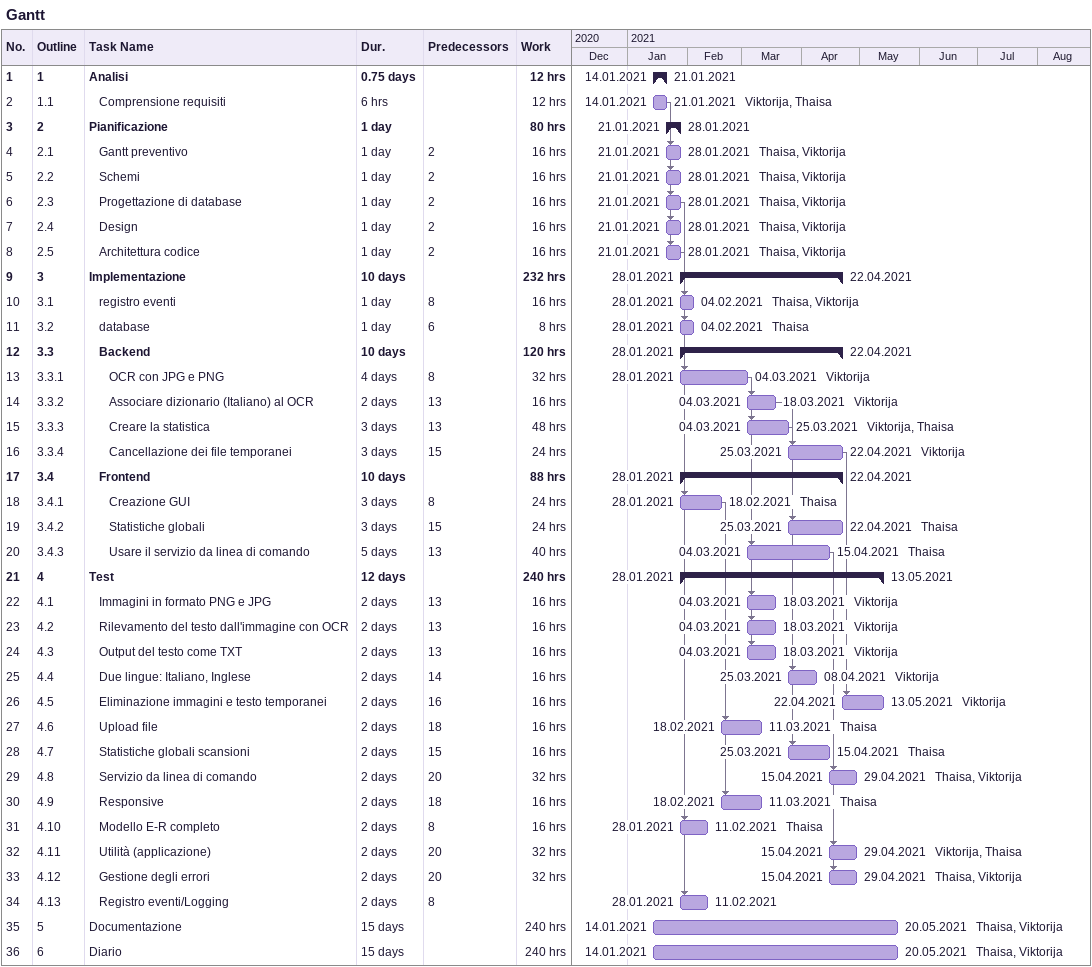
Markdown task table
Gantt

| ID | WBS | Task | Duration | Start | Finish | Predecessors | Resources | Work (h) |
|---|---|---|---|---|---|---|---|---|
| 1 | 1 | **Analisi** | 0.75d | 2021-01-14 | 2021-01-21 |  |  | 12 |
| 2 | 1.1 | Comprensione requisiti | 6h | 2021-01-14 | 2021-01-21 |  | Viktorija, Thaisa | 12 |
| 3 | 2 | **Pianificazione** | 1d | 2021-01-21 | 2021-01-28 |  |  | 80 |
| 4 | 2.1 | Gantt preventivo | 1d | 2021-01-21 | 2021-01-28 | 2 | Thaisa, Viktorija | 16 |
| 5 | 2.2 | Schemi | 1d | 2021-01-21 | 2021-01-28 | 2 | Thaisa, Viktorija | 16 |
| 6 | 2.3 | Progettazione di database | 1d | 2021-01-21 | 2021-01-28 | 2 | Thaisa, Viktorija | 16 |
| 7 | 2.4 | Design | 1d | 2021-01-21 | 2021-01-28 | 2 | Thaisa, Viktorija | 16 |
| 8 | 2.5 | Architettura codice | 1d | 2021-01-21 | 2021-01-28 | 2 | Thaisa, Viktorija | 16 |
| 9 | 3 | **Implementazione** | 10d | 2021-01-28 | 2021-04-22 |  |  | 232 |
| 10 | 3.1 | registro eventi | 1d | 2021-01-28 | 2021-02-04 | 8 | Thaisa, Viktorija | 16 |
| 11 | 3.2 | database | 1d | 2021-01-28 | 2021-02-04 | 6 | Thaisa | 8 |
| 12 | 3.3 | **Backend** | 10d | 2021-01-28 | 2021-04-22 |  |  | 120 |
| 13 | 3.3.1 | OCR con JPG e PNG | 4d | 2021-01-28 | 2021-03-04 | 8 | Viktorija | 32 |
| 14 | 3.3.2 | Associare dizionario (Italiano) al OCR | 2d | 2021-03-04 | 2021-03-18 | 13 | Viktorija | 16 |
| 15 | 3.3.3 | Creare la statistica | 3d | 2021-03-04 | 2021-03-25 | 13 | Viktorija, Thaisa | 48 |
| 16 | 3.3.4 | Cancellazione dei file temporanei | 3d | 2021-03-25 | 2021-04-22 | 15 | Viktorija | 24 |
| 17 | 3.4 | **Frontend** | 10d | 2021-01-28 | 2021-04-22 |  |  | 88 |
| 18 | 3.4.1 | Creazione GUI | 3d | 2021-01-28 | 2021-02-18 | 8 | Thaisa | 24 |
| 19 | 3.4.2 | Statistiche globali | 3d | 2021-03-25 | 2021-04-22 | 15 | Thaisa | 24 |
| 20 | 3.4.3 | Usare il servizio da linea di comando | 5d | 2021-03-04 | 2021-04-15 | 13 | Thaisa | 40 |
| 21 | 4 | **Test** | 12d | 2021-01-28 | 2021-05-13 |  |  | 240 |
| 22 | 4.1 | Immagini in formato PNG e JPG | 2d | 2021-03-04 | 2021-03-18 | 13 | Viktorija | 16 |
| 23 | 4.2 | Rilevamento del testo dall'immagine con OCR | 2d | 2021-03-04 | 2021-03-18 | 13 | Viktorija | 16 |
| 24 | 4.3 | Output del testo come TXT | 2d | 2021-03-04 | 2021-03-18 | 13 | Viktorija | 16 |
| 25 | 4.4 | Due lingue: Italiano, Inglese | 2d | 2021-03-25 | 2021-04-08 | 14 | Viktorija | 16 |
| 26 | 4.5 | Eliminazione immagini e testo temporanei | 2d | 2021-04-22 | 2021-05-13 | 16 | Viktorija | 16 |
| 27 | 4.6 | Upload file | 2d | 2021-02-18 | 2021-03-11 | 18 | Thaisa | 16 |
| 28 | 4.7 | Statistiche globali scansioni | 2d | 2021-03-25 | 2021-04-15 | 15 | Thaisa | 16 |
| 29 | 4.8 | Servizio da linea di comando | 2d | 2021-04-15 | 2021-04-29 | 20 | Thaisa, Viktorija | 32 |
| 30 | 4.9 | Responsive | 2d | 2021-02-18 | 2021-03-11 | 18 | Thaisa | 16 |
| 31 | 4.10 | Modello E-R completo | 2d | 2021-01-28 | 2021-02-11 | 8 | Thaisa | 16 |
| 32 | 4.11 | Utilità (applicazione) | 2d | 2021-04-15 | 2021-04-29 | 20 | Viktorija, Thaisa | 32 |
| 33 | 4.12 | Gestione degli errori | 2d | 2021-04-15 | 2021-04-29 | 20 | Thaisa, Viktorija | 32 |
| 34 | 4.13 | Registro eventi/Logging | 2d | 2021-01-28 | 2021-02-11 | 8 |  |  |
| 35 | 5 | Documentazione | 15d | 2021-01-14 | 2021-05-20 |  | Thaisa, Viktorija | 240 |
| 36 | 6 | Diario | 15d | 2021-01-14 | 2021-05-20 |  | Thaisa, Viktorija | 240 |
